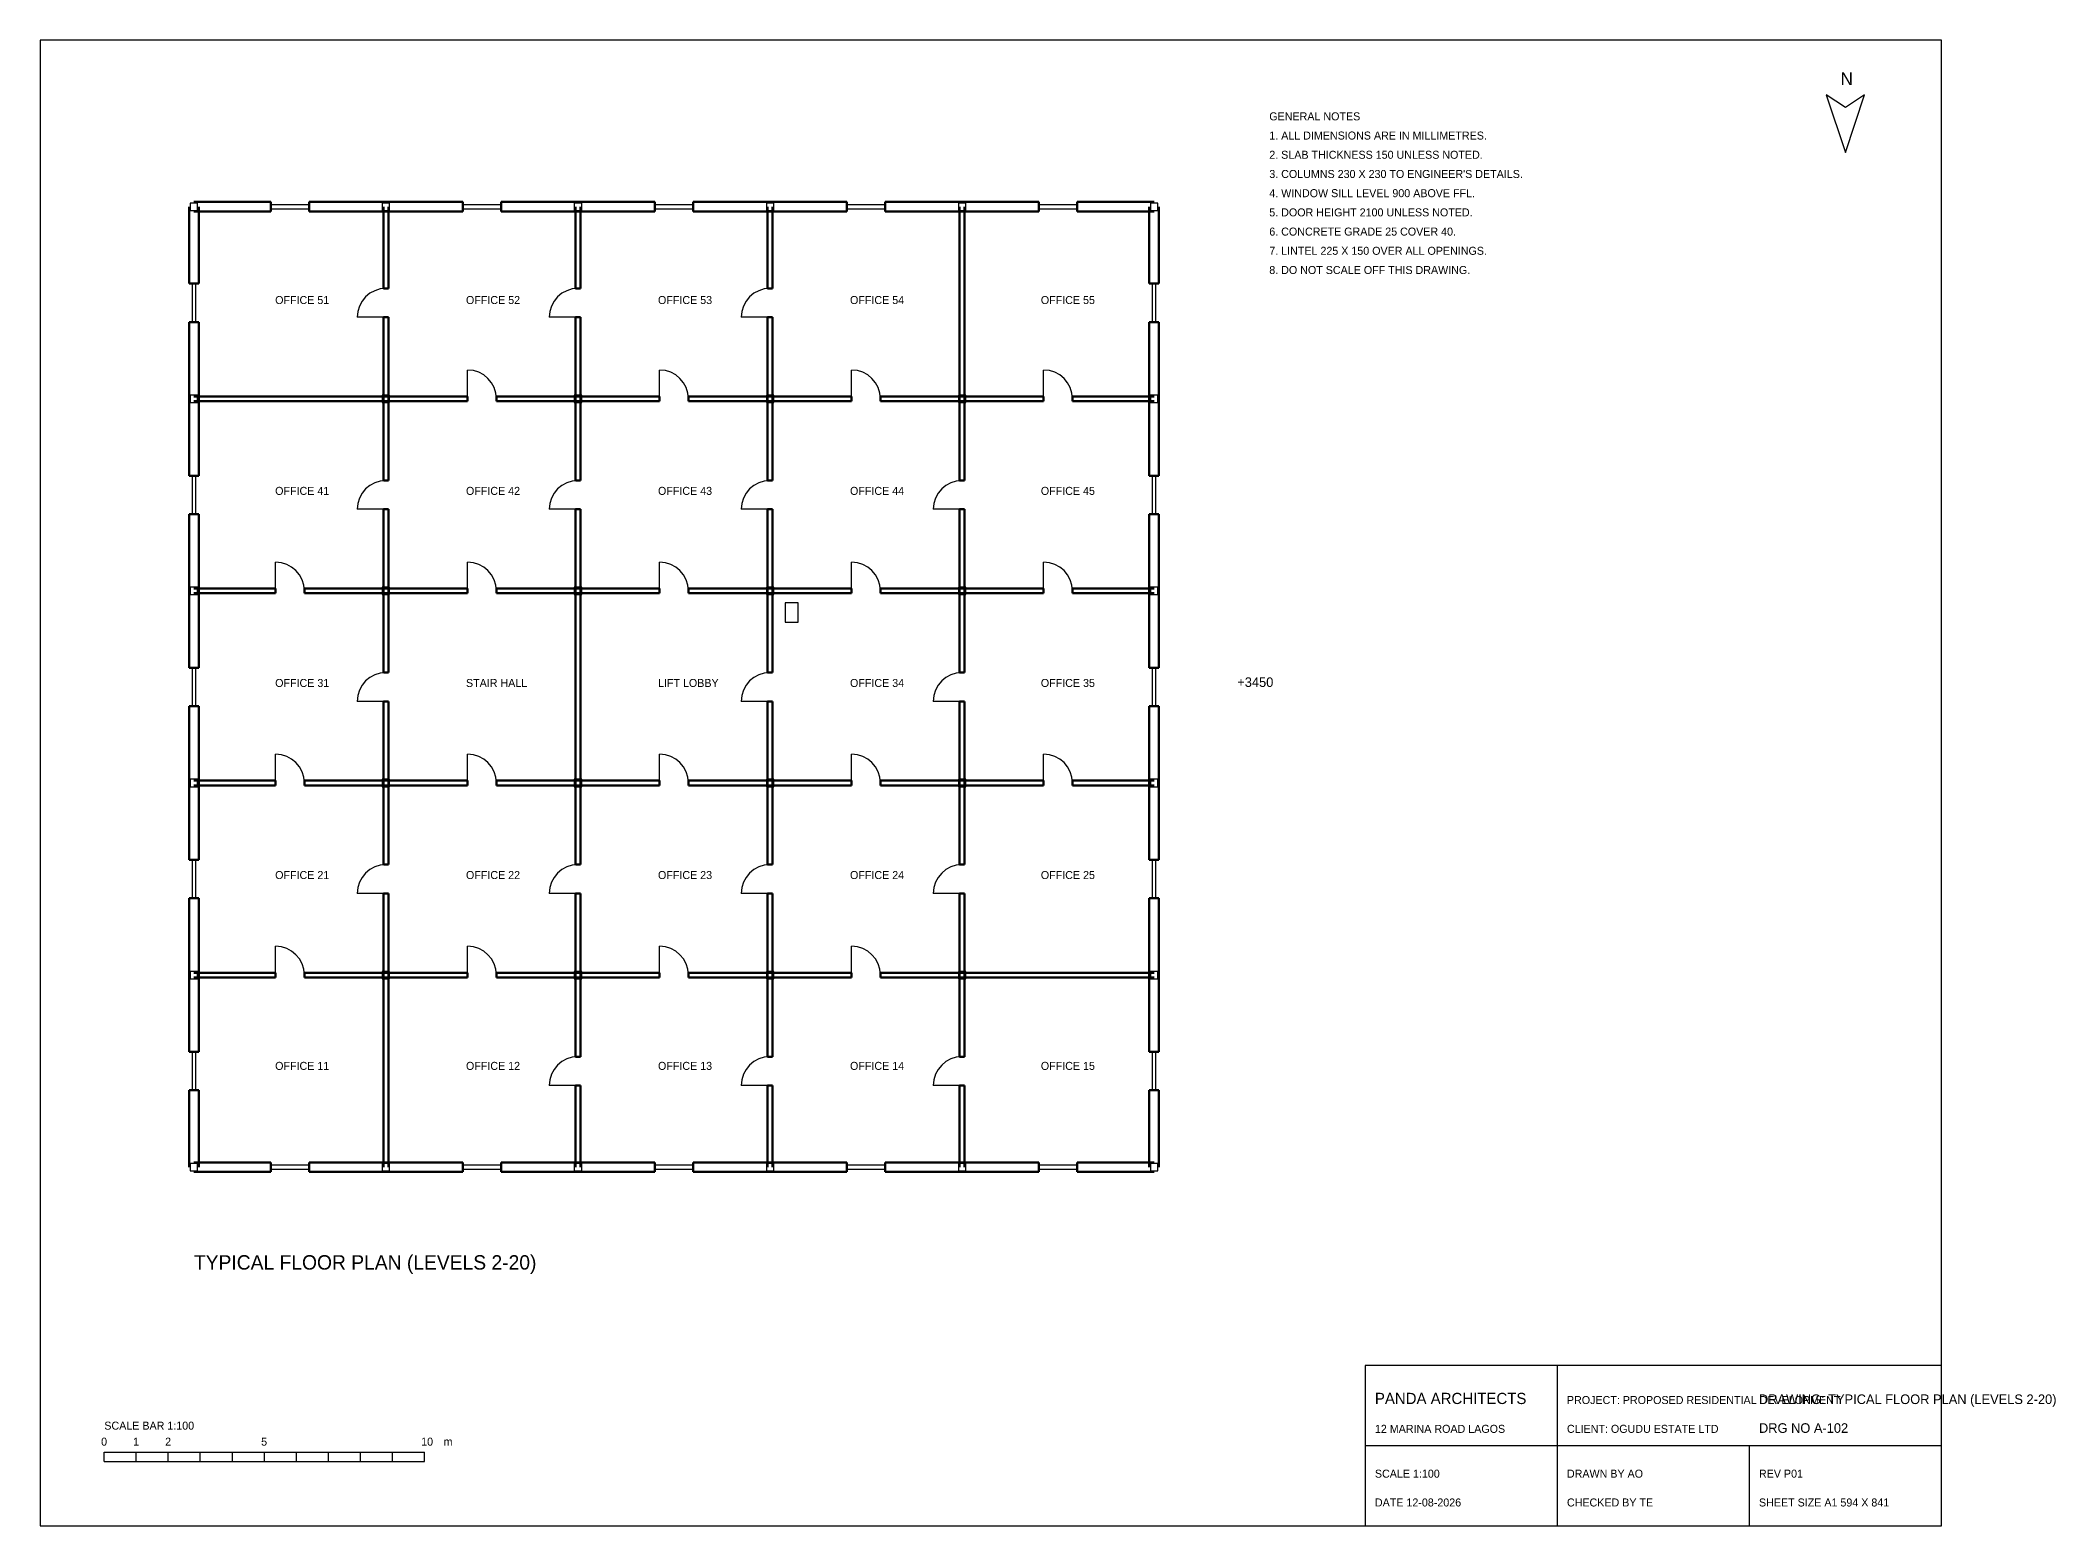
# Model space of a CAD drawing. Header units: millimetres. Extents: x 0 to 248600, y -11200 to 65200.
# Drawn here: x 65400 to 128371, y -11200 to 35200 of the extents above; entities that cross this region are included whole.
import ezdxf

# ---------------------------------------------------------------- set-up
doc = ezdxf.new("R2010")
doc.units = ezdxf.units.MM
doc.layers.get('0').update_dxf_attribs({"color": 1, "linetype": 'CONTINUOUS'})
for name, color, linetype in [('COLUMN', 5, 'CONTINUOUS'), ('DOOR', 3, 'CONTINUOUS'), ('SANITARY', 7, 'CONTINUOUS'), ('TEXT', 6, 'CONTINUOUS'), ('WALL', 4, 'CONTINUOUS'), ('WIND', 2, 'CONTINUOUS')]:
    doc.layers.add(name, color=color, linetype=linetype)

# ---------------------------------------------------------------- blocks, each defined once
blk = doc.blocks.new('TITLEBLOCK-A1')
for p, q in [((6000, 0), (6000, 5000)), ((0, 2500), (18000, 2500)), ((12000, 0), (12000, 2500))]:
    blk.add_line(p, q)
blk.add_lwpolyline([(0, 0), (18000, 0), (18000, 5000), (0, 5000)], close=True)
for s, height, p in [('PANDA ARCHITECTS', 350, (300, 3800)), ('PROJECT: PROPOSED RESIDENTIAL DEVELOPMENT', 250, (6300, 3800)), ('12 MARINA ROAD LAGOS', 250, (300, 2900)), ('CLIENT: OGUDU ESTATE LTD', 250, (6300, 2900)), ('SCALE 1:100', 250, (300, 1500)), ('DRAWN BY AO', 250, (6300, 1500)), ('REV P01', 250, (12300, 1500)), ('DATE 12-08-2026', 250, (300, 600)), ('CHECKED BY TE', 250, (6300, 600)), ('SHEET SIZE A1 594 X 841', 250, (12300, 600))]:
    blk.add_text(s, height=height).set_placement(p)

msp = doc.modelspace()

# ---------------------------------------------------------------- linework, layer by layer
for p, q in [((124800, 35200), (65400, 35200)), ((65400, 35200), (65400, -11200)), ((124800, -11200), (124800, 35200)), ((67400, -8900), (77400, -8900)), ((67400, -9200), (67400, -8900)), ((67400, -9200), (77400, -9200)), ((68400, -9200), (68400, -8900)), ((69400, -9200), (69400, -8900)), ((70400, -9200), (70400, -8900)), ((71400, -9200), (71400, -8900)), ((72400, -9200), (72400, -8900)), ((73400, -9200), (73400, -8900)), ((74400, -9200), (74400, -8900)), ((75400, -9200), (75400, -8900)), ((76400, -9200), (76400, -8900)), ((77400, -9200), (77400, -8900)), ((65400, -11200), (124800, -11200))]:
    msp.add_line(p, q)
msp.add_lwpolyline([(121800, 31700), (122400, 33500), (121800, 33100), (121200, 33500)], close=True)
at = {"layer": 'COLUMN'}
for points in [[(70085, 29885), (70315, 29885), (70315, 30115), (70085, 30115)], [(76085, 29885), (76315, 29885), (76315, 30115), (76085, 30115)], [(82085, 29885), (82315, 29885), (82315, 30115), (82085, 30115)], [(88085, 29885), (88315, 29885), (88315, 30115), (88085, 30115)], [(94085, 29885), (94315, 29885), (94315, 30115), (94085, 30115)], [(100085, 29885), (100315, 29885), (100315, 30115), (100085, 30115)], [(70085, 23885), (70315, 23885), (70315, 24115), (70085, 24115)], [(76085, 23885), (76315, 23885), (76315, 24115), (76085, 24115)], [(82085, 23885), (82315, 23885), (82315, 24115), (82085, 24115)], [(88085, 23885), (88315, 23885), (88315, 24115), (88085, 24115)], [(94085, 23885), (94315, 23885), (94315, 24115), (94085, 24115)], [(100085, 23885), (100315, 23885), (100315, 24115), (100085, 24115)], [(70085, 17885), (70315, 17885), (70315, 18115), (70085, 18115)], [(76085, 17885), (76315, 17885), (76315, 18115), (76085, 18115)], [(82085, 17885), (82315, 17885), (82315, 18115), (82085, 18115)], [(88085, 17885), (88315, 17885), (88315, 18115), (88085, 18115)], [(94085, 17885), (94315, 17885), (94315, 18115), (94085, 18115)], [(100085, 17885), (100315, 17885), (100315, 18115), (100085, 18115)], [(70085, 11885), (70315, 11885), (70315, 12115), (70085, 12115)], [(76085, 11885), (76315, 11885), (76315, 12115), (76085, 12115)], [(82085, 11885), (82315, 11885), (82315, 12115), (82085, 12115)], [(88085, 11885), (88315, 11885), (88315, 12115), (88085, 12115)], [(94085, 11885), (94315, 11885), (94315, 12115), (94085, 12115)], [(100085, 11885), (100315, 11885), (100315, 12115), (100085, 12115)], [(70085, 5885), (70315, 5885), (70315, 6115), (70085, 6115)], [(76085, 5885), (76315, 5885), (76315, 6115), (76085, 6115)], [(82085, 5885), (82315, 5885), (82315, 6115), (82085, 6115)], [(88085, 5885), (88315, 5885), (88315, 6115), (88085, 6115)], [(94085, 5885), (94315, 5885), (94315, 6115), (94085, 6115)], [(100085, 5885), (100315, 5885), (100315, 6115), (100085, 6115)], [(70085, -115), (70315, -115), (70315, 115), (70085, 115)], [(76085, -115), (76315, -115), (76315, 115), (76085, 115)], [(82085, -115), (82315, -115), (82315, 115), (82085, 115)], [(88085, -115), (88315, -115), (88315, 115), (88085, 115)], [(94085, -115), (94315, -115), (94315, 115), (94085, 115)], [(100085, -115), (100315, -115), (100315, 115), (100085, 115)]]:
    msp.add_lwpolyline(points, close=True, dxfattribs=at)
at = {"layer": 'DOOR'}
for p, q in [((76200, 26550), (75300, 26550)), ((82200, 26550), (81300, 26550)), ((88200, 26550), (87300, 26550)), ((78750, 24000), (78750, 24900)), ((84750, 24000), (84750, 24900)), ((90750, 24000), (90750, 24900)), ((96750, 24000), (96750, 24900)), ((76200, 20550), (75300, 20550)), ((82200, 20550), (81300, 20550)), ((88200, 20550), (87300, 20550)), ((94200, 20550), (93300, 20550)), ((72750, 18000), (72750, 18900)), ((78750, 18000), (78750, 18900)), ((84750, 18000), (84750, 18900)), ((90750, 18000), (90750, 18900)), ((96750, 18000), (96750, 18900)), ((76200, 14550), (75300, 14550)), ((88200, 14550), (87300, 14550)), ((94200, 14550), (93300, 14550)), ((72750, 12000), (72750, 12900)), ((78750, 12000), (78750, 12900)), ((84750, 12000), (84750, 12900)), ((90750, 12000), (90750, 12900)), ((96750, 12000), (96750, 12900)), ((76200, 8550), (75300, 8550)), ((82200, 8550), (81300, 8550)), ((88200, 8550), (87300, 8550)), ((94200, 8550), (93300, 8550)), ((72750, 6000), (72750, 6900)), ((78750, 6000), (78750, 6900)), ((84750, 6000), (84750, 6900)), ((90750, 6000), (90750, 6900)), ((82200, 2550), (81300, 2550)), ((88200, 2550), (87300, 2550)), ((94200, 2550), (93300, 2550))]:
    msp.add_line(p, q, dxfattribs=at)
for centre, start, end in [((76200, 26550), 90, 180), ((82200, 26550), 90, 180), ((88200, 26550), 90, 180), ((78750, 24000), 0, 90), ((84750, 24000), 0, 90), ((90750, 24000), 0, 90), ((96750, 24000), 0, 90), ((76200, 20550), 90, 180), ((82200, 20550), 90, 180), ((88200, 20550), 90, 180), ((94200, 20550), 90, 180), ((72750, 18000), 0, 90), ((78750, 18000), 0, 90), ((84750, 18000), 0, 90), ((90750, 18000), 0, 90), ((96750, 18000), 0, 90), ((76200, 14550), 90, 180), ((88200, 14550), 90, 180), ((94200, 14550), 90, 180), ((72750, 12000), 0, 90), ((78750, 12000), 0, 90), ((84750, 12000), 0, 90), ((90750, 12000), 0, 90), ((96750, 12000), 0, 90), ((76200, 8550), 90, 180), ((82200, 8550), 90, 180), ((88200, 8550), 90, 180), ((94200, 8550), 90, 180), ((72750, 6000), 0, 90), ((78750, 6000), 0, 90), ((84750, 6000), 0, 90), ((90750, 6000), 0, 90), ((82200, 2550), 90, 180), ((88200, 2550), 90, 180), ((94200, 2550), 90, 180)]:
    msp.add_arc(centre, 900, start, end, dxfattribs=at)
at = {"layer": 'SANITARY'}
msp.add_lwpolyline([(88675, 17025), (89075, 17025), (89075, 17625), (88675, 17625)], close=True, dxfattribs=at)
at = {"layer": 'WALL', "lineweight": 50}
for p, q in [((70050, 27600), (70050, 30000)), ((72600, 30150), (70200, 30150)), ((70200, 29850), (72600, 29850)), ((70350, 30000), (70350, 27600)), ((72600, 29850), (72600, 30150)), ((76200, 30150), (73800, 30150)), ((73800, 29850), (73800, 30150)), ((73800, 29850), (76200, 29850)), ((76125, 27450), (76125, 30000)), ((78600, 30150), (76200, 30150)), ((76200, 29850), (78600, 29850)), ((76275, 30000), (76275, 27450)), ((78600, 29850), (78600, 30150)), ((82200, 30150), (79800, 30150)), ((79800, 29850), (79800, 30150)), ((79800, 29850), (82200, 29850)), ((82125, 27450), (82125, 30000)), ((84600, 30150), (82200, 30150)), ((82200, 29850), (84600, 29850)), ((82275, 30000), (82275, 27450)), ((84600, 29850), (84600, 30150)), ((88200, 30150), (85800, 30150)), ((85800, 29850), (85800, 30150)), ((85800, 29850), (88200, 29850)), ((88125, 27450), (88125, 30000)), ((90600, 30150), (88200, 30150)), ((88200, 29850), (90600, 29850)), ((88275, 30000), (88275, 27450)), ((90600, 29850), (90600, 30150)), ((94200, 30150), (91800, 30150)), ((91800, 29850), (91800, 30150)), ((91800, 29850), (94200, 29850)), ((94125, 24000), (94125, 30000)), ((96600, 30150), (94200, 30150)), ((94200, 29850), (96600, 29850)), ((94275, 30000), (94275, 24000)), ((96600, 29850), (96600, 30150)), ((100200, 30150), (97800, 30150)), ((97800, 29850), (97800, 30150)), ((97800, 29850), (100200, 29850)), ((100050, 27600), (100050, 30000)), ((100350, 30000), (100350, 27600)), ((70050, 27600), (70350, 27600)), ((76125, 27450), (76275, 27450)), ((82125, 27450), (82275, 27450)), ((88125, 27450), (88275, 27450)), ((100050, 27600), (100350, 27600)), ((76125, 24000), (76125, 26550)), ((76125, 26550), (76275, 26550)), ((76275, 26550), (76275, 24000)), ((82125, 24000), (82125, 26550)), ((82125, 26550), (82275, 26550)), ((82275, 26550), (82275, 24000)), ((88125, 24000), (88125, 26550)), ((88125, 26550), (88275, 26550)), ((88275, 26550), (88275, 24000)), ((70050, 24000), (70050, 26400)), ((70050, 26400), (70350, 26400)), ((70350, 26400), (70350, 24000)), ((100050, 24000), (100050, 26400)), ((100050, 26400), (100350, 26400)), ((100350, 26400), (100350, 24000)), ((70050, 21600), (70050, 24000)), ((76200, 24075), (70200, 24075)), ((70350, 24000), (70350, 21600)), ((76125, 21450), (76125, 24000)), ((78750, 24075), (76200, 24075)), ((76275, 24000), (76275, 21450)), ((78750, 23925), (78750, 24075)), ((82200, 24075), (79650, 24075)), ((79650, 23925), (79650, 24075)), ((82125, 21450), (82125, 24000)), ((84750, 24075), (82200, 24075)), ((82275, 24000), (82275, 21450)), ((84750, 23925), (84750, 24075)), ((88200, 24075), (85650, 24075)), ((85650, 23925), (85650, 24075)), ((88125, 21450), (88125, 24000)), ((90750, 24075), (88200, 24075)), ((88275, 24000), (88275, 21450)), ((90750, 23925), (90750, 24075)), ((94200, 24075), (91650, 24075)), ((91650, 23925), (91650, 24075)), ((94125, 21450), (94125, 24000)), ((96750, 24075), (94200, 24075)), ((94275, 24000), (94275, 21450)), ((96750, 23925), (96750, 24075)), ((100200, 24075), (97650, 24075)), ((97650, 23925), (97650, 24075)), ((100050, 21600), (100050, 24000)), ((100350, 24000), (100350, 21600)), ((70200, 23925), (76200, 23925)), ((76200, 23925), (78750, 23925)), ((79650, 23925), (82200, 23925)), ((82200, 23925), (84750, 23925)), ((85650, 23925), (88200, 23925)), ((88200, 23925), (90750, 23925)), ((91650, 23925), (94200, 23925)), ((94200, 23925), (96750, 23925)), ((97650, 23925), (100200, 23925)), ((70050, 21600), (70350, 21600)), ((76125, 21450), (76275, 21450)), ((82125, 21450), (82275, 21450)), ((88125, 21450), (88275, 21450)), ((94125, 21450), (94275, 21450)), ((100050, 21600), (100350, 21600)), ((70050, 18000), (70050, 20400)), ((70050, 20400), (70350, 20400)), ((70350, 20400), (70350, 18000)), ((76125, 18000), (76125, 20550)), ((76125, 20550), (76275, 20550)), ((76275, 20550), (76275, 18000)), ((82125, 18000), (82125, 20550)), ((82125, 20550), (82275, 20550)), ((82275, 20550), (82275, 18000)), ((88125, 18000), (88125, 20550)), ((88125, 20550), (88275, 20550)), ((88275, 20550), (88275, 18000)), ((94125, 18000), (94125, 20550)), ((94125, 20550), (94275, 20550)), ((94275, 20550), (94275, 18000)), ((100050, 18000), (100050, 20400)), ((100050, 20400), (100350, 20400)), ((100350, 20400), (100350, 18000)), ((70050, 15600), (70050, 18000)), ((72750, 18075), (70200, 18075)), ((70200, 17925), (72750, 17925)), ((70350, 18000), (70350, 15600)), ((72750, 17925), (72750, 18075)), ((76200, 18075), (73650, 18075)), ((73650, 17925), (73650, 18075)), ((73650, 17925), (76200, 17925)), ((76125, 15450), (76125, 18000)), ((78750, 18075), (76200, 18075)), ((76200, 17925), (78750, 17925)), ((76275, 18000), (76275, 15450)), ((78750, 17925), (78750, 18075)), ((82200, 18075), (79650, 18075)), ((79650, 17925), (79650, 18075)), ((79650, 17925), (82200, 17925)), ((82125, 12000), (82125, 18000)), ((84750, 18075), (82200, 18075)), ((82200, 17925), (84750, 17925)), ((82275, 18000), (82275, 12000)), ((84750, 17925), (84750, 18075)), ((88200, 18075), (85650, 18075)), ((85650, 17925), (85650, 18075)), ((85650, 17925), (88200, 17925)), ((88125, 15450), (88125, 18000)), ((90750, 18075), (88200, 18075)), ((88200, 17925), (90750, 17925)), ((88275, 18000), (88275, 15450)), ((90750, 17925), (90750, 18075)), ((94200, 18075), (91650, 18075)), ((91650, 17925), (91650, 18075)), ((91650, 17925), (94200, 17925)), ((94125, 15450), (94125, 18000)), ((96750, 18075), (94200, 18075)), ((94200, 17925), (96750, 17925)), ((94275, 18000), (94275, 15450)), ((96750, 17925), (96750, 18075)), ((100200, 18075), (97650, 18075)), ((97650, 17925), (97650, 18075)), ((97650, 17925), (100200, 17925)), ((100050, 15600), (100050, 18000)), ((100350, 18000), (100350, 15600)), ((70050, 15600), (70350, 15600)), ((76125, 15450), (76275, 15450)), ((88125, 15450), (88275, 15450)), ((94125, 15450), (94275, 15450)), ((100050, 15600), (100350, 15600)), ((76125, 12000), (76125, 14550)), ((76125, 14550), (76275, 14550)), ((76275, 14550), (76275, 12000)), ((88125, 12000), (88125, 14550)), ((88125, 14550), (88275, 14550)), ((88275, 14550), (88275, 12000)), ((94125, 12000), (94125, 14550)), ((94125, 14550), (94275, 14550)), ((94275, 14550), (94275, 12000)), ((70050, 12000), (70050, 14400)), ((70050, 14400), (70350, 14400)), ((70350, 14400), (70350, 12000)), ((100050, 12000), (100050, 14400)), ((100050, 14400), (100350, 14400)), ((100350, 14400), (100350, 12000)), ((70050, 9600), (70050, 12000)), ((72750, 12075), (70200, 12075)), ((70350, 12000), (70350, 9600)), ((72750, 11925), (72750, 12075)), ((76200, 12075), (73650, 12075)), ((73650, 11925), (73650, 12075)), ((76125, 9450), (76125, 12000)), ((78750, 12075), (76200, 12075)), ((76275, 12000), (76275, 9450)), ((78750, 11925), (78750, 12075)), ((82200, 12075), (79650, 12075)), ((79650, 11925), (79650, 12075)), ((82125, 9450), (82125, 12000)), ((84750, 12075), (82200, 12075)), ((82275, 12000), (82275, 9450)), ((84750, 11925), (84750, 12075)), ((88200, 12075), (85650, 12075)), ((85650, 11925), (85650, 12075)), ((88125, 9450), (88125, 12000)), ((90750, 12075), (88200, 12075)), ((88275, 12000), (88275, 9450)), ((90750, 11925), (90750, 12075)), ((94200, 12075), (91650, 12075)), ((91650, 11925), (91650, 12075)), ((94125, 9450), (94125, 12000)), ((96750, 12075), (94200, 12075)), ((94275, 12000), (94275, 9450)), ((96750, 11925), (96750, 12075)), ((100200, 12075), (97650, 12075)), ((97650, 11925), (97650, 12075)), ((100050, 9600), (100050, 12000)), ((100350, 12000), (100350, 9600)), ((70200, 11925), (72750, 11925)), ((73650, 11925), (76200, 11925)), ((76200, 11925), (78750, 11925)), ((79650, 11925), (82200, 11925)), ((82200, 11925), (84750, 11925)), ((85650, 11925), (88200, 11925)), ((88200, 11925), (90750, 11925)), ((91650, 11925), (94200, 11925)), ((94200, 11925), (96750, 11925)), ((97650, 11925), (100200, 11925)), ((70050, 9600), (70350, 9600)), ((76125, 9450), (76275, 9450)), ((82125, 9450), (82275, 9450)), ((88125, 9450), (88275, 9450)), ((94125, 9450), (94275, 9450)), ((100050, 9600), (100350, 9600)), ((70050, 6000), (70050, 8400)), ((70050, 8400), (70350, 8400)), ((70350, 8400), (70350, 6000)), ((76125, 6000), (76125, 8550)), ((76125, 8550), (76275, 8550)), ((76275, 8550), (76275, 6000)), ((82125, 6000), (82125, 8550)), ((82125, 8550), (82275, 8550)), ((82275, 8550), (82275, 6000)), ((88125, 6000), (88125, 8550)), ((88125, 8550), (88275, 8550)), ((88275, 8550), (88275, 6000)), ((94125, 6000), (94125, 8550)), ((94125, 8550), (94275, 8550)), ((94275, 8550), (94275, 6000)), ((100050, 6000), (100050, 8400)), ((100050, 8400), (100350, 8400)), ((100350, 8400), (100350, 6000)), ((70050, 3600), (70050, 6000)), ((72750, 6075), (70200, 6075)), ((70200, 5925), (72750, 5925)), ((70350, 6000), (70350, 3600)), ((72750, 5925), (72750, 6075)), ((76200, 6075), (73650, 6075)), ((73650, 5925), (73650, 6075)), ((73650, 5925), (76200, 5925)), ((76125, 0), (76125, 6000)), ((78750, 6075), (76200, 6075)), ((76200, 5925), (78750, 5925)), ((76275, 6000), (76275, 0)), ((78750, 5925), (78750, 6075)), ((82200, 6075), (79650, 6075)), ((79650, 5925), (79650, 6075)), ((79650, 5925), (82200, 5925)), ((82125, 3450), (82125, 6000)), ((84750, 6075), (82200, 6075)), ((82200, 5925), (84750, 5925)), ((82275, 6000), (82275, 3450)), ((84750, 5925), (84750, 6075)), ((88200, 6075), (85650, 6075)), ((85650, 5925), (85650, 6075)), ((85650, 5925), (88200, 5925)), ((88125, 3450), (88125, 6000)), ((90750, 6075), (88200, 6075)), ((88200, 5925), (90750, 5925)), ((88275, 6000), (88275, 3450)), ((90750, 5925), (90750, 6075)), ((94200, 6075), (91650, 6075)), ((91650, 5925), (91650, 6075)), ((91650, 5925), (94200, 5925)), ((94125, 3450), (94125, 6000)), ((100200, 6075), (94200, 6075)), ((94200, 5925), (100200, 5925)), ((94275, 6000), (94275, 3450)), ((100050, 3600), (100050, 6000)), ((100350, 6000), (100350, 3600)), ((70050, 3600), (70350, 3600)), ((82125, 3450), (82275, 3450)), ((88125, 3450), (88275, 3450)), ((94125, 3450), (94275, 3450)), ((100050, 3600), (100350, 3600)), ((82125, 0), (82125, 2550)), ((82125, 2550), (82275, 2550)), ((82275, 2550), (82275, 0)), ((88125, 0), (88125, 2550)), ((88125, 2550), (88275, 2550)), ((88275, 2550), (88275, 0)), ((94125, 0), (94125, 2550)), ((94125, 2550), (94275, 2550)), ((94275, 2550), (94275, 0)), ((70050, 0), (70050, 2400)), ((70050, 2400), (70350, 2400)), ((70350, 2400), (70350, 0)), ((100050, 0), (100050, 2400)), ((100050, 2400), (100350, 2400)), ((100350, 2400), (100350, 0)), ((72600, 150), (70200, 150)), ((72600, -150), (72600, 150)), ((76200, 150), (73800, 150)), ((73800, -150), (73800, 150)), ((78600, 150), (76200, 150)), ((78600, -150), (78600, 150)), ((82200, 150), (79800, 150)), ((79800, -150), (79800, 150)), ((84600, 150), (82200, 150)), ((84600, -150), (84600, 150)), ((88200, 150), (85800, 150)), ((85800, -150), (85800, 150)), ((90600, 150), (88200, 150)), ((90600, -150), (90600, 150)), ((94200, 150), (91800, 150)), ((91800, -150), (91800, 150)), ((96600, 150), (94200, 150)), ((96600, -150), (96600, 150)), ((100200, 150), (97800, 150)), ((97800, -150), (97800, 150)), ((70200, -150), (72600, -150)), ((73800, -150), (76200, -150)), ((76200, -150), (78600, -150)), ((79800, -150), (82200, -150)), ((82200, -150), (84600, -150)), ((85800, -150), (88200, -150)), ((88200, -150), (90600, -150)), ((91800, -150), (94200, -150)), ((94200, -150), (96600, -150)), ((97800, -150), (100200, -150))]:
    msp.add_line(p, q, dxfattribs=at)
at = {"layer": 'WIND'}
for points in [[(72600, 29940), (73800, 29940), (73800, 30060), (72600, 30060)], [(78600, 29940), (79800, 29940), (79800, 30060), (78600, 30060)], [(84600, 29940), (85800, 29940), (85800, 30060), (84600, 30060)], [(90600, 29940), (91800, 29940), (91800, 30060), (90600, 30060)], [(96600, 29940), (97800, 29940), (97800, 30060), (96600, 30060)], [(70140, 26400), (70260, 26400), (70260, 27600), (70140, 27600)], [(100140, 26400), (100260, 26400), (100260, 27600), (100140, 27600)], [(70140, 20400), (70260, 20400), (70260, 21600), (70140, 21600)], [(100140, 20400), (100260, 20400), (100260, 21600), (100140, 21600)], [(70140, 14400), (70260, 14400), (70260, 15600), (70140, 15600)], [(100140, 14400), (100260, 14400), (100260, 15600), (100140, 15600)], [(70140, 8400), (70260, 8400), (70260, 9600), (70140, 9600)], [(100140, 8400), (100260, 8400), (100260, 9600), (100140, 9600)], [(70140, 2400), (70260, 2400), (70260, 3600), (70140, 3600)], [(100140, 2400), (100260, 2400), (100260, 3600), (100140, 3600)], [(72600, -60), (73800, -60), (73800, 60), (72600, 60)], [(78600, -60), (79800, -60), (79800, 60), (78600, 60)], [(84600, -60), (85800, -60), (85800, 60), (84600, 60)], [(90600, -60), (91800, -60), (91800, 60), (90600, 60)], [(96600, -60), (97800, -60), (97800, 60), (96600, 60)]]:
    msp.add_lwpolyline(points, close=True, dxfattribs=at)

# ---------------------------------------------------------------- block references
msp.add_blockref('TITLEBLOCK-A1', (106800, -11200))

# ---------------------------------------------------------------- texts
for s, height, p in [('N', 400, (121650, 33800)), ('GENERAL NOTES', 250, (103800, 32700)), ('1. ALL DIMENSIONS ARE IN MILLIMETRES.', 250, (103800, 32100)), ('2. SLAB THICKNESS 150 UNLESS NOTED.', 250, (103800, 31500)), ("3. COLUMNS 230 X 230 TO ENGINEER'S DETAILS.", 250, (103800, 30900)), ('4. WINDOW SILL LEVEL 900 ABOVE FFL.', 250, (103800, 30300)), ('5. DOOR HEIGHT 2100 UNLESS NOTED.', 250, (103800, 29700)), ('6. CONCRETE GRADE 25 COVER 40.', 250, (103800, 29100)), ('7. LINTEL 225 X 150 OVER ALL OPENINGS.', 250, (103800, 28500)), ('8. DO NOT SCALE OFF THIS DRAWING.', 250, (103800, 27900)), ('DRAWING: TYPICAL FLOOR PLAN (LEVELS 2-20)', 300, (119100, -7400)), ('SCALE BAR 1:100', 250, (67400, -8200)), ('DRG NO A-102', 300, (119100, -8300)), ('0', 250, (67300, -8700)), ('1', 250, (68300, -8700)), ('2', 250, (69300, -8700)), ('5', 250, (72300, -8700)), ('10', 250, (77300, -8700)), ('m', 250, (78000, -8700))]:
    msp.add_text(s, height=height).set_placement(p)
at = {"layer": 'TEXT'}
for s, height, p in [('OFFICE 51', 250, (72738, 26962)), ('OFFICE 52', 250, (78700, 26962)), ('OFFICE 53', 250, (84700, 26962)), ('OFFICE 54', 250, (90700, 26962)), ('OFFICE 55', 250, (96662, 26962)), ('OFFICE 41', 250, (72738, 21000)), ('OFFICE 42', 250, (78700, 21000)), ('OFFICE 43', 250, (84700, 21000)), ('OFFICE 44', 250, (90700, 21000)), ('OFFICE 45', 250, (96662, 21000)), ('OFFICE 31', 250, (72738, 15000)), ('STAIR HALL', 250, (78700, 15000)), ('LIFT LOBBY', 250, (84700, 15000)), ('OFFICE 34', 250, (90700, 15000)), ('OFFICE 35', 250, (96662, 15000)), ('+3450', 300, (102800, 15000)), ('OFFICE 21', 250, (72738, 9000)), ('OFFICE 22', 250, (78700, 9000)), ('OFFICE 23', 250, (84700, 9000)), ('OFFICE 24', 250, (90700, 9000)), ('OFFICE 25', 250, (96662, 9000)), ('OFFICE 11', 250, (72738, 3038)), ('OFFICE 12', 250, (78700, 3038)), ('OFFICE 13', 250, (84700, 3038)), ('OFFICE 14', 250, (90700, 3038)), ('OFFICE 15', 250, (96662, 3038)), ('TYPICAL FLOOR PLAN (LEVELS 2-20)', 450, (70200, -3200))]:
    msp.add_text(s, height=height, dxfattribs=at).set_placement(p)

doc.saveas('drawing.dxf')
